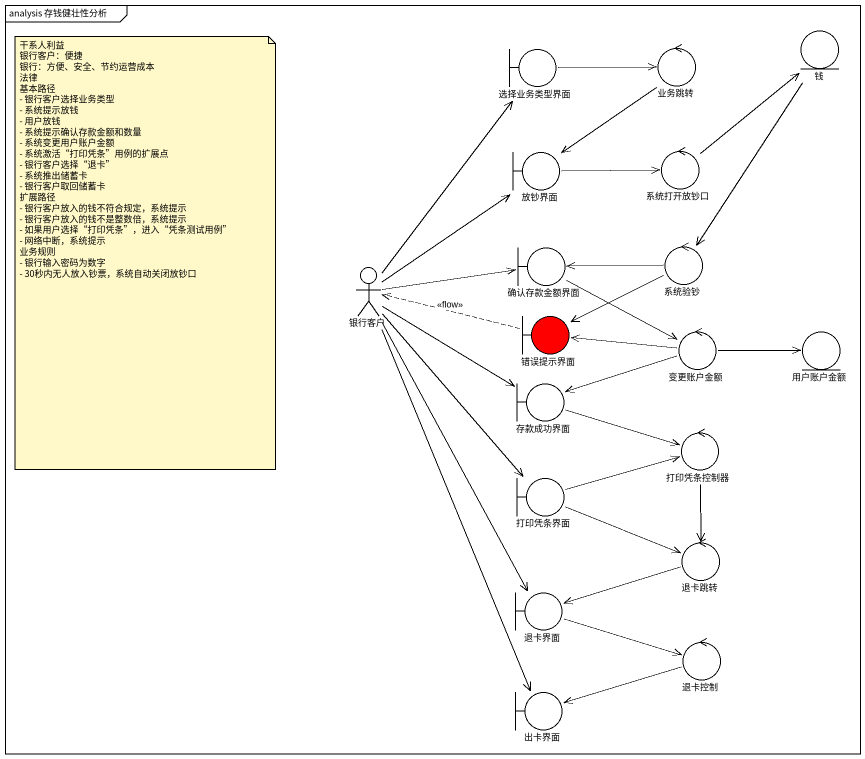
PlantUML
@startuml
mainframe analysis 存钱健壮性分析
boundary 选择业务类型界面
control 业务跳转
entity 钱
boundary 放钞界面
control 系统打开放钞口
actor 银行客户
boundary 确认存款金额界面
control 系统验钞
boundary 错误提示界面 #FF0000
control 变更账户金额
entity 用户账户金额
boundary 存款成功界面
control 打印凭条控制器
boundary 打印凭条界面
control 退卡跳转
boundary 退卡界面
control 退卡控制
boundary 出卡界面
选择业务类型界面 -right-> 业务跳转
业务跳转 --> 放钞界面
钱 --> 系统验钞
放钞界面 -right-> 系统打开放钞口
系统打开放钞口 -up-> 钱
银行客户 -up-> 选择业务类型界面
银行客户 -up-> 放钞界面
银行客户 -right-> 确认存款金额界面
银行客户 -right-> 存款成功界面
银行客户 --> 打印凭条界面
银行客户 --> 退卡界面
银行客户 --> 出卡界面
确认存款金额界面 -right-> 变更账户金额
系统验钞 -left-> 确认存款金额界面
系统验钞 -left-> 错误提示界面
错误提示界面 .left.> 银行客户 : <<flow>>
变更账户金额 -left-> 错误提示界面
变更账户金额 -right-> 用户账户金额
变更账户金额 -left-> 存款成功界面
存款成功界面 -right-> 打印凭条控制器
打印凭条控制器 --> 退卡跳转
打印凭条界面 -right-> 打印凭条控制器
打印凭条界面 -right-> 退卡跳转
退卡跳转 -left-> 退卡界面
退卡界面 -right-> 退卡控制
退卡控制 -left-> 出卡界面
note as N1
  干系人利益
  银行客户：便捷
  银行：方便、安全、节约运营成本
  法律
  基本路径
  - 银行客户选择业务类型
  - 系统提示放钱
  - 用户放钱
  - 系统提示确认存款金额和数量
  - 系统变更用户账户金额
  - 系统激活“打印凭条”用例的扩展点
  - 银行客户选择“退卡”
  - 系统推出储蓄卡
  - 银行客户取回储蓄卡
  扩展路径
  - 银行客户放入的钱不符合规定，系统提示
  - 银行客户放入的钱不是整数倍，系统提示
  - 如果用户选择“打印凭条”，进入“凭条测试用例”
  - 网络中断，系统提示
  业务规则
  - 银行输入密码为数字
  - 30秒内无人放入钞票，系统自动关闭放钞口
end note
@enduml
